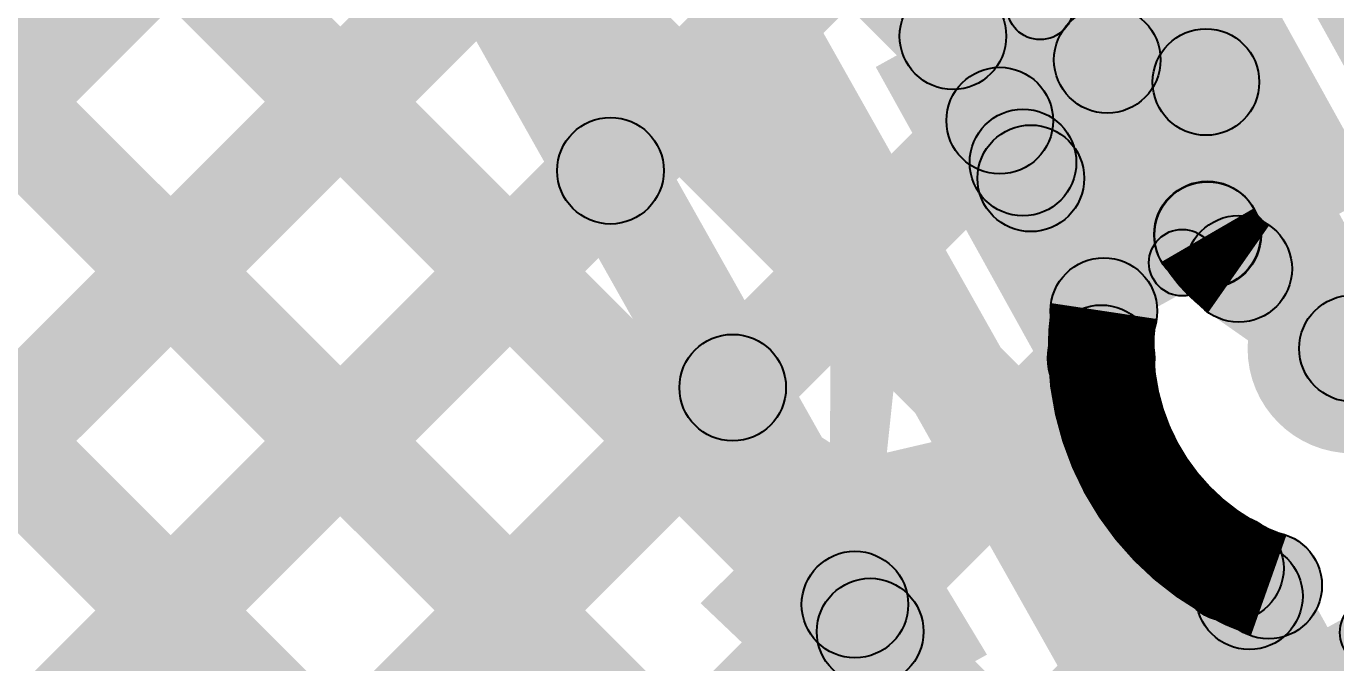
# Model space of a CAD drawing. Header units: millimetres. Extents: x 2.72 to 4.82, y 2.46 to 3.29.
# Drawn here: x 4.1385 to 4.2367, y 2.9744 to 3.0222 of the extents above; entities that cross this region are included whole.
import ezdxf

# ---------------------------------------------------------------- set-up
doc = ezdxf.new("R2010")
doc.units = ezdxf.units.MM
doc.header["$MEASUREMENT"] = 0
for name, color, linetype in [('BottomLayer', 5, 'Continuous'), ('BottomPaste', 16, 'Continuous'), ('BottomSolder', 6, 'Continuous'), ('TopLayer', 1, 'Continuous'), ('TopOverlay', 2, 'Continuous'), ('TopPaste', 8, 'Continuous'), ('TopSolder', 216, 'Continuous'), ('ViaHoleLayer', 16, 'Continuous')]:
    doc.layers.add(name, color=color, linetype=linetype)

# ---------------------------------------------------------------- blocks, each defined once
blk = doc.blocks.new('R__0402_B_47')
at = {"layer": 'BottomLayer'}
for points in [[(-0.0095, 0.0125), (-0.0095, -0.0125), (-0.0275, -0.0125), (-0.0275, 0.0125)], [(0.0275, 0.0125), (0.0275, -0.0125), (0.0095, -0.0125), (0.0095, 0.0125)]]:
    blk.add_hatch(color=5, dxfattribs=at).paths.add_polyline_path(points)
at = {"layer": 'BottomPaste'}
for points in [[(-0.0095, 0.0125), (-0.0095, -0.0125), (-0.0275, -0.0125), (-0.0275, 0.0125)], [(0.0275, 0.0125), (0.0275, -0.0125), (0.0095, -0.0125), (0.0095, 0.0125)]]:
    blk.add_hatch(color=16, dxfattribs=at).paths.add_polyline_path(points)
at = {"layer": 'BottomSolder'}
for points in [[(-0.0055, 0.0165), (-0.0055, -0.0165), (-0.0315, -0.0165), (-0.0315, 0.0165)], [(0.0315, 0.0165), (0.0315, -0.0165), (0.0055, -0.0165), (0.0055, 0.0165)]]:
    blk.add_hatch(color=6, dxfattribs=at).paths.add_polyline_path(points)
blk = doc.blocks.new('LED_0201_92')
at = {"layer": 'TopLayer'}
for points in [[(-0.011811, 0.00688975), (-0.003937, 0.00688975), (-0.003937, -0.00688975), (-0.011811, -0.00688975)], [(0.003937, 0.00688975), (0.011811, 0.00688975), (0.011811, -0.00688975), (0.003937, -0.00688975)]]:
    blk.add_hatch(color=1, dxfattribs=at).paths.add_polyline_path(points)
at = {"layer": 'TopOverlay'}
h = blk.add_hatch(color=2, dxfattribs=at)
edge = h.paths.add_edge_path()
edge.add_arc((-0.016, 0.011), 0.0025, 0, 360)
h = blk.add_hatch(color=2, dxfattribs=at)
edge = h.paths.add_edge_path()
edge.add_arc((-0.016, 0.011), 0.0025, 0, 360)
for points in [[(0.016, 0.0135), (0.016, 0.0085), (-0.016, 0.0085), (-0.016, 0.0135)], [(0.015999, -0.0130006), (0.028999, -0.0130006), (0.028999, 0.0129994), (0.015999, 0.0129994)], [(-0.0135, -0.011), (-0.0185, -0.011), (-0.0185, 0.011), (-0.0135, 0.011)], [(0.0130006, -0.0109996), (0.0170006, -0.0109996), (0.0170006, 0.0110004), (0.0130006, 0.0110004)], [(0.016, -0.0085), (0.016, -0.0135), (-0.016, -0.0135), (-0.016, -0.0085)]]:
    blk.add_hatch(color=2, dxfattribs=at).paths.add_polyline_path(points)
h = blk.add_hatch(color=2, dxfattribs=at)
edge = h.paths.add_edge_path()
edge.add_arc((0.016, 0.011), 0.0025, 0, 360)
h = blk.add_hatch(color=2, dxfattribs=at)
edge = h.paths.add_edge_path()
edge.add_arc((-0.016, -0.011), 0.0025, 0, 360)
h = blk.add_hatch(color=2, dxfattribs=at)
edge = h.paths.add_edge_path()
edge.add_arc((-0.016, -0.011), 0.0025, 0, 360)
h = blk.add_hatch(color=2, dxfattribs=at)
edge = h.paths.add_edge_path()
edge.add_arc((0.016, -0.011), 0.0025, 0, 360)
at = {"layer": 'TopPaste'}
for points in [[(-0.011811, 0.00688975), (-0.003937, 0.00688975), (-0.003937, -0.00688975), (-0.011811, -0.00688975)], [(0.003937, 0.00688975), (0.011811, 0.00688975), (0.011811, -0.00688975), (0.003937, -0.00688975)]]:
    blk.add_hatch(color=8, dxfattribs=at).paths.add_polyline_path(points)
at = {"layer": 'TopSolder'}
for points in [[(-0.0139764, 0.00905515), (-0.0017716, 0.00905515), (-0.0017716, -0.00905515), (-0.0139764, -0.00905515)], [(0.0017716, 0.00905515), (0.0139764, 0.00905515), (0.0139764, -0.00905515), (0.0017716, -0.00905515)]]:
    blk.add_hatch(color=216, dxfattribs=at).paths.add_polyline_path(points)
at = {"layer": 'TopOverlay'}
for centre in [(-0.016, 0.011), (-0.016, 0.011), (0.016, 0.011), (-0.016, -0.011), (-0.016, -0.011), (0.016, -0.011)]:
    blk.add_circle(centre, 0.0025, dxfattribs=at)
blk = doc.blocks.new('LED_0201_93')
at = {"layer": 'TopLayer'}
for points in [[(-0.011811, 0.00688975), (-0.003937, 0.00688975), (-0.003937, -0.00688975), (-0.011811, -0.00688975)], [(0.003937, 0.00688975), (0.011811, 0.00688975), (0.011811, -0.00688975), (0.003937, -0.00688975)]]:
    blk.add_hatch(color=1, dxfattribs=at).paths.add_polyline_path(points)
at = {"layer": 'TopOverlay'}
h = blk.add_hatch(color=2, dxfattribs=at)
edge = h.paths.add_edge_path()
edge.add_arc((-0.016, 0.011), 0.0025, 0, 360)
h = blk.add_hatch(color=2, dxfattribs=at)
edge = h.paths.add_edge_path()
edge.add_arc((-0.016, 0.011), 0.0025, 0, 360)
for points in [[(0.016, 0.0135), (0.016, 0.0085), (-0.016, 0.0085), (-0.016, 0.0135)], [(0.015999, -0.0130006), (0.028999, -0.0130006), (0.028999, 0.0129994), (0.015999, 0.0129994)], [(-0.0135, -0.011), (-0.0185, -0.011), (-0.0185, 0.011), (-0.0135, 0.011)], [(0.0130006, -0.0109996), (0.0170006, -0.0109996), (0.0170006, 0.0110004), (0.0130006, 0.0110004)], [(0.016, -0.0085), (0.016, -0.0135), (-0.016, -0.0135), (-0.016, -0.0085)]]:
    blk.add_hatch(color=2, dxfattribs=at).paths.add_polyline_path(points)
h = blk.add_hatch(color=2, dxfattribs=at)
edge = h.paths.add_edge_path()
edge.add_arc((0.016, 0.011), 0.0025, 0, 360)
h = blk.add_hatch(color=2, dxfattribs=at)
edge = h.paths.add_edge_path()
edge.add_arc((-0.016, -0.011), 0.0025, 0, 360)
h = blk.add_hatch(color=2, dxfattribs=at)
edge = h.paths.add_edge_path()
edge.add_arc((-0.016, -0.011), 0.0025, 0, 360)
h = blk.add_hatch(color=2, dxfattribs=at)
edge = h.paths.add_edge_path()
edge.add_arc((0.016, -0.011), 0.0025, 0, 360)
at = {"layer": 'TopPaste'}
for points in [[(-0.011811, 0.00688975), (-0.003937, 0.00688975), (-0.003937, -0.00688975), (-0.011811, -0.00688975)], [(0.003937, 0.00688975), (0.011811, 0.00688975), (0.011811, -0.00688975), (0.003937, -0.00688975)]]:
    blk.add_hatch(color=8, dxfattribs=at).paths.add_polyline_path(points)
at = {"layer": 'TopSolder'}
for points in [[(-0.0139764, 0.00905515), (-0.0017716, 0.00905515), (-0.0017716, -0.00905515), (-0.0139764, -0.00905515)], [(0.0017716, 0.00905515), (0.0139764, 0.00905515), (0.0139764, -0.00905515), (0.0017716, -0.00905515)]]:
    blk.add_hatch(color=216, dxfattribs=at).paths.add_polyline_path(points)
at = {"layer": 'TopOverlay'}
for centre in [(-0.016, 0.011), (-0.016, 0.011), (0.016, 0.011), (-0.016, -0.011), (-0.016, -0.011), (0.016, -0.011)]:
    blk.add_circle(centre, 0.0025, dxfattribs=at)

msp = doc.modelspace()

# ---------------------------------------------------------------- hatches: boundary and pattern name
at = {"layer": 'BottomLayer'}
for points in [[(4.044716472875254, 3.128171572875254), (4.050373327124746, 3.133828427124746), (4.204628527124746, 2.979573227124746), (4.198971672875254, 2.973916372875254)], [(4.043604572875254, 3.103827672875254), (4.049261427124746, 3.109484527124746), (4.234371027124746, 2.924374927124746), (4.228714172875254, 2.918718072875254)], [(4.043604572875254, 3.078371872875254), (4.049261427124746, 3.084028727124746), (4.262979627124746, 2.870310527124746), (4.257322772875254, 2.864653672875254)], [(4.180441508979693, 3.037066725968293), (4.187411491020307, 3.040993474031707), (4.226882791020307, 2.970931874031707), (4.219912808979693, 2.967005125968293)], [(4.049261427124746, 2.923548872875254), (4.043604572875254, 2.929205727124746), (4.149268472875254, 3.034869627124746), (4.154925327124746, 3.029212772875254)], [(4.049261427124746, 2.898093072875254), (4.043604572875254, 2.903749927124746), (4.169688572875254, 3.029833927124746), (4.175345427124746, 3.024177072875254)], [(4.169876708657288, 3.025259626540563), (4.176846691342712, 3.029186373459437), (4.213814091342712, 2.963569173459437), (4.206844108657288, 2.959642426540563)], [(4.216122818912249, 3.017676541552235), (4.22306338108775, 3.021655058447765), (4.23058148108775, 3.008539658447765), (4.22364091891225, 3.004561141552235)], [(4.049261427124746, 2.872637272875254), (4.043604572875254, 2.878294127124746), (4.179480472875253, 3.014170027124746), (4.185137327124746, 3.008513172875254)], [(4.223636588038087, 3.004568715939881), (4.230585811961913, 3.008532084060119), (4.230608111961913, 3.008492984060119), (4.223658888038087, 3.004529615939881)], [(4.227170202152927, 3.000698036247261), (4.231757797847073, 3.007251963752739), (4.240293797847073, 3.001276963752739), (4.235706202152927, 2.994723036247261)], [(4.049261427124746, 2.847181472875254), (4.043604572875254, 2.852838327124746), (4.188653772875254, 2.997887527124746), (4.194310627124747, 2.992230672875254)], [(4.049261427124746, 2.821725672875254), (4.043604572875254, 2.827382527124746), (4.197826972875254, 2.981604927124746), (4.203483827124746, 2.975948072875254)]]:
    msp.add_hatch(color=5, dxfattribs=at).paths.add_polyline_path(points)
h = msp.add_hatch(color=5, dxfattribs=at)
edge = h.paths.add_edge_path()
edge.add_arc((4.2195931, 3.0196658), 0.004, 0, 360)
h = msp.add_hatch(color=5, dxfattribs=at)
edge = h.paths.add_edge_path()
edge.add_arc((4.1823089, 3.0113416), 0.004, 0, 360)
h = msp.add_hatch(color=5, dxfattribs=at)
edge = h.paths.add_edge_path()
edge.add_arc((4.2271112, 3.0065504), 0.004, 0, 360)
h = msp.add_hatch(color=5, dxfattribs=at)
edge = h.paths.add_edge_path()
edge.add_arc((4.2271112, 3.0065504), 0.004, 0, 360)
h = msp.add_hatch(color=5, dxfattribs=at)
edge = h.paths.add_edge_path()
edge.add_arc((4.2271335, 3.0065113), 0.004, 0, 360)
h = msp.add_hatch(color=5, dxfattribs=at)
edge = h.paths.add_edge_path()
edge.add_arc((4.2271336, 3.0065114), 0.004, 0, 360)
h = msp.add_hatch(color=5, dxfattribs=at)
edge = h.paths.add_edge_path()
edge.add_arc((4.229464, 3.003975), 0.004, 0, 360)
h = msp.add_hatch(color=5, dxfattribs=at)
edge = h.paths.add_edge_path()
edge.add_arc((4.229464, 3.003975), 0.004, 0, 360)
h = msp.add_hatch(color=5, dxfattribs=at)
edge = h.paths.add_edge_path()
edge.add_arc((4.238, 2.998), 0.007874, 0, 360)
h = msp.add_hatch(color=5, dxfattribs=at)
edge = h.paths.add_edge_path()
edge.add_arc((4.238, 2.998), 0.004, 0, 360)
h = msp.add_hatch(color=5, dxfattribs=at)
edge = h.paths.add_edge_path()
edge.add_arc((4.1914822, 2.9950591), 0.004, 0, 360)
h = msp.add_hatch(color=5, dxfattribs=at)
edge = h.paths.add_edge_path()
edge.add_arc((4.2006554, 2.9787765), 0.004, 0, 360)
h = msp.add_hatch(color=5, dxfattribs=at)
edge = h.paths.add_edge_path()
edge.add_arc((4.2018001, 2.9767448), 0.004, 0, 360)
at = {"layer": 'TopLayer'}
for points in [[(3.964229872875254, 3.183202372875254), (3.969886727124746, 3.188859227124746), (4.309292227124746, 2.849453727124746), (4.303635372875254, 2.843796872875254)], [(3.989696772875254, 3.183191272875254), (3.995353627124746, 3.188848127124746), (4.270228527124746, 2.913973227124746), (4.264571672875254, 2.908316372875254)], [(4.004856972875253, 3.117119472875254), (4.010513827124746, 3.122776327124746), (4.334621527124746, 2.798668627124746), (4.328964672875254, 2.793011772875254)], [(4.016904727124746, 2.891192172875254), (4.011247872875254, 2.896849027124746), (4.174352372875254, 3.059953527124746), (4.180009227124746, 3.054296672875254)], [(4.171095372875254, 3.052704272875254), (4.176752227124746, 3.058361127124746), (4.210841427124747, 3.024271927124746), (4.205184572875254, 3.018615072875254)], [(4.023271027124746, 2.872102672875254), (4.017614172875254, 2.877759527124746), (4.190635972875254, 3.050781327124746), (4.196292827124746, 3.045124472875254)], [(4.156831972875254, 3.041511872875254), (4.162488827124746, 3.047168727124746), (4.240139327124746, 2.969518227124746), (4.234482472875253, 2.963861372875254)], [(4.026627127124746, 2.850002972875254), (4.020970272875254, 2.855659827124746), (4.200735772875253, 3.035425327124746), (4.206392627124746, 3.029768472875254)], [(4.201764214954284, 3.024465972735108), (4.208761185045717, 3.028344427264893), (4.216768285045716, 3.013899127264892), (4.209771314954284, 3.010020672735108)], [(4.223495136365294, 3.016072325000911), (4.230504863634707, 3.019927674999089), (4.241504863634706, 2.999927674999089), (4.234495136365294, 2.996072325000911)], [(4.019636127124746, 2.817556172875254), (4.013979272875254, 2.823213027124746), (4.208698572875254, 3.017932327124746), (4.214355427124747, 3.012275472875254)], [(4.210351940079175, 3.008843518248415), (4.217361659920825, 3.012698881751585), (4.222841059920825, 3.002736381751586), (4.215831340079175, 2.998881018248415)], [(3.991571227124746, 2.764035472875254), (3.985914372875254, 2.769692327124746), (4.216312072875254, 3.000090027124746), (4.221968927124746, 2.994433172875254)], [(3.989828427124746, 2.736836872875254), (3.984171572875254, 2.742493727124746), (4.226006772875254, 2.984328927124746), (4.231663627124746, 2.978672072875254)], [(4.226764214954284, 2.977465972735108), (4.233761185045716, 2.981344427264892), (4.241768285045716, 2.966899127264892), (4.234771314954284, 2.963020672735108)]]:
    msp.add_hatch(color=1, dxfattribs=at).paths.add_polyline_path(points)
h = msp.add_hatch(color=1, dxfattribs=at)
edge = h.paths.add_edge_path()
edge.add_arc((4.208013, 3.0214435), 0.004, 0, 360)
h = msp.add_hatch(color=1, dxfattribs=at)
edge = h.paths.add_edge_path()
edge.add_arc((4.227, 3.018), 0.004, 0, 360)
h = msp.add_hatch(color=1, dxfattribs=at)
edge = h.paths.add_edge_path()
edge.add_arc((4.211527, 3.0151039), 0.004, 0, 360)
h = msp.add_hatch(color=1, dxfattribs=at)
edge = h.paths.add_edge_path()
edge.add_arc((4.2132698, 3.0119599), 0.004, 0, 360)
h = msp.add_hatch(color=1, dxfattribs=at)
edge = h.paths.add_edge_path()
edge.add_arc((4.2138568, 3.0107712), 0.004, 0, 360)
h = msp.add_hatch(color=1, dxfattribs=at)
edge = h.paths.add_edge_path()
edge.add_arc((4.238, 2.998), 0.007874, 0, 360)
h = msp.add_hatch(color=1, dxfattribs=at)
edge = h.paths.add_edge_path()
edge.add_arc((4.2193362, 3.0008087), 0.004, 0, 360)
h = msp.add_hatch(color=1, dxfattribs=at)
edge = h.paths.add_edge_path()
edge.add_arc((4.2193362, 3.0008087), 0.004, 0, 360)
h = msp.add_hatch(color=1, dxfattribs=at)
edge = h.paths.add_edge_path()
edge.add_arc((4.238, 2.998), 0.004, 0, 360)
h = msp.add_hatch(color=1, dxfattribs=at)
edge = h.paths.add_edge_path()
edge.add_arc((4.2191405, 2.9972616), 0.004, 0, 360)
h = msp.add_hatch(color=1, dxfattribs=at)
edge = h.paths.add_edge_path()
edge.add_arc((4.2288352, 2.9815005), 0.004, 0, 360)
h = msp.add_hatch(color=1, dxfattribs=at)
edge = h.paths.add_edge_path()
edge.add_arc((4.2317072, 2.9802059), 0.004, 0, 360)
h = msp.add_hatch(color=1, dxfattribs=at)
edge = h.paths.add_edge_path()
edge.add_arc((4.2302627, 2.9794052), 0.004, 0, 360)
at = {"layer": 'ViaHoleLayer'}
h = msp.add_hatch(color=16, dxfattribs=at)
edge = h.paths.add_edge_path()
edge.add_arc((4.238, 2.998), 0.0059055, 0, 360)

# ---------------------------------------------------------------- linework, layer by layer
at = {"layer": 'BottomLayer', "const_width": 0.008}
msp.add_lwpolyline([(4.229464, 3.003975, -0.1089099090139847), (4.2271336, 3.0065114)], format="xyb", dxfattribs=at)
at = {"layer": 'BottomLayer'}
for centre in [(4.2195931, 3.0196658), (4.1823089, 3.0113416), (4.2271112, 3.0065504), (4.2271112, 3.0065504), (4.2271335, 3.0065113), (4.2271336, 3.0065114), (4.229464, 3.003975), (4.229464, 3.003975), (4.238, 2.998), (4.1914822, 2.9950591), (4.2006554, 2.9787765), (4.2018001, 2.9767448)]:
    msp.add_circle(centre, 0.004, dxfattribs=at)
at = {"layer": 'TopLayer', "const_width": 0.008}
msp.add_lwpolyline([(4.2317072, 2.9802059, -0.3594427885357669), (4.2193362, 3.0008087)], format="xyb", dxfattribs=at)
at = {"layer": 'TopLayer'}
for centre in [(4.208013, 3.0214435), (4.227, 3.018), (4.211527, 3.0151039), (4.2132698, 3.0119599), (4.2138568, 3.0107712), (4.2193362, 3.0008087), (4.2193362, 3.0008087), (4.238, 2.998), (4.2191405, 2.9972616), (4.2288352, 2.9815005), (4.2317072, 2.9802059), (4.2302627, 2.9794052)]:
    msp.add_circle(centre, 0.004, dxfattribs=at)

# ---------------------------------------------------------------- block references
at = {"rotation": 209}
for name, p in [('R__0402_B_47', (4.2357736, 3.0286348)), ('LED_0201_93', (4.2338868, 3.0218174)), ('LED_0201_92', (4.2588868, 2.9748174))]:
    msp.add_blockref(name, p, dxfattribs=at)

# ---------------------------------------------------------------- texts
at = {"layer": 'TopOverlay'}
for p in [(4.1688868, 3.0778174), (4.1928868, 3.0338174)]:
    msp.add_text('*', height=0.06, rotation=209, dxfattribs=at).set_placement(p)

doc.saveas('drawing.dxf')
